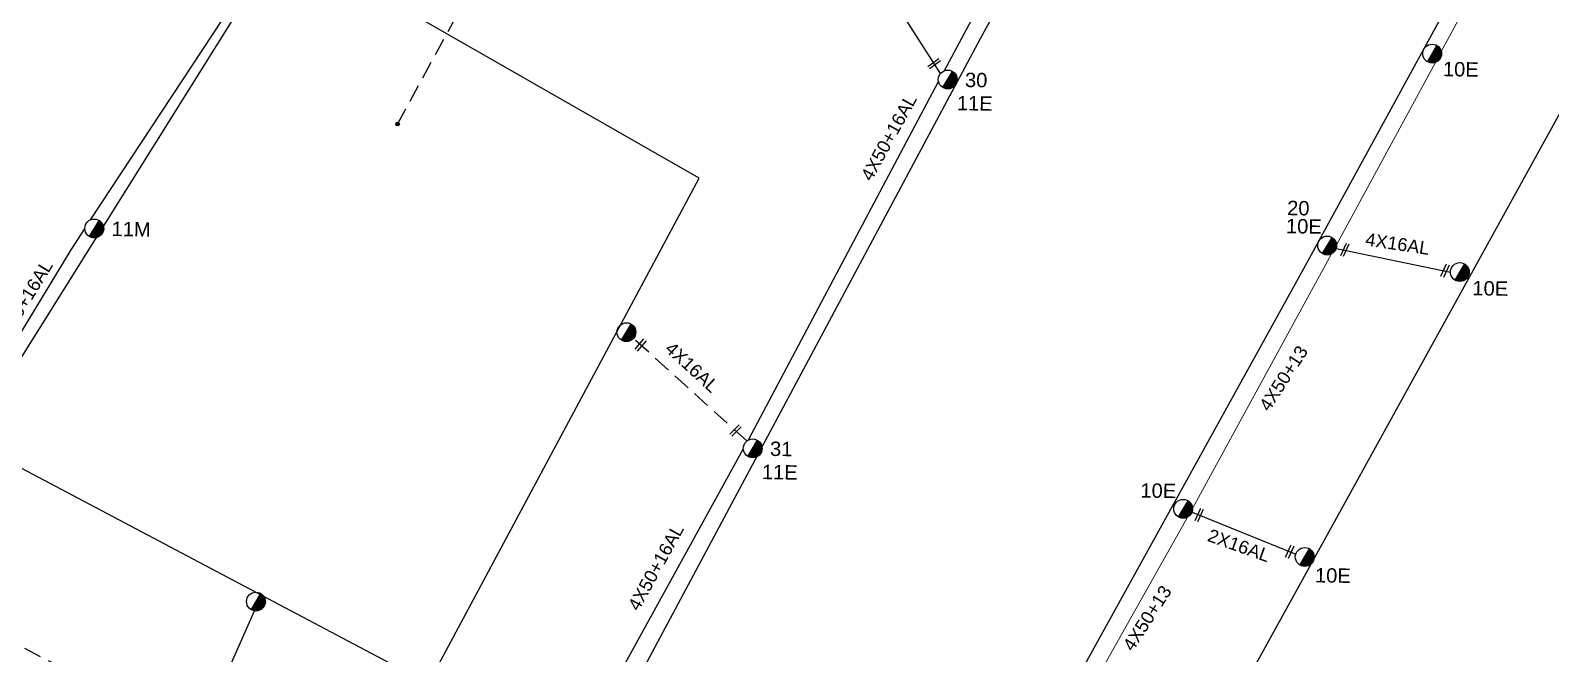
# Model space of a CAD drawing. Header units: millimetres. Extents: x 2875 to 4053, y 1200 to 1741.
# Drawn here: x 3531.9 to 3641.3, y 1369.4 to 1414.3 of the extents above; entities that cross this region are included whole.
import ezdxf

# ---------------------------------------------------------------- set-up
doc = ezdxf.new("R2010")
doc.units = ezdxf.units.MM
doc.linetypes.add('DASHED', pattern=[19.05, 12.7, -6.35])
doc.layers.add('Άγνωστα', color=7, linetype='Continuous', lineweight=5)
for name, color, linetype in [('Γυμνά εναέρια ΧΤ (1Φ)   2x16AL', 7, 'Continuous'), ('Γυμνά εναέρια ΧΤ και ΦΟΠ (3Φ)   4x50+16AL', 7, 'Continuous'), ('Μηχανική τομή', 7, 'Continuous'), ('Στύλος ΦΜ', 7, 'Continuous'), ('Στύλος ΦΜ @ 1', 7, 'Continuous'), ('Συνδέσεις', 7, 'Continuous'), ('Υπόβαθρο ΔΕΗ', 7, 'Continuous'), ('Υπόγεια Καλώδια Δικτύου ΧΤ   .04', 7, 'DASHED'), ('Υπόγεια καλώδια Παροχών ΧΤ   4x16AL', 7, 'DASHED'), ('Υπόγεια καλώδια Παροχών ΧΤ   4x50AL', 7, 'DASHED')]:
    doc.layers.add(name, color=color, linetype=linetype)
doc.styles.get("Standard").update_dxf_attribs({"font": 'ARIAL.TTF'})
doc.linetypes.add('SYN_LINE', pattern='A,0.5,-0.0001,["/\\/\\/\\/",Standard,S=0.1,R=0,X=0,Y=-0.05],-0.25', length=0.7501)

# ---------------------------------------------------------------- blocks, each defined once
blk = doc.blocks.new('_ΣΥΝΔΕΣΗ')
at = {"layer": 'Συνδέσεις', "linetype": 'SYN_LINE', "ltscale": 40}
blk.add_hatch(color=256, dxfattribs=at).paths.add_polyline_path([(0.5, -0.01, 1), (-0.5, -0.01, 1)])
at = {"layer": 'Συνδέσεις'}
blk.add_circle((0, -0.01), 0.5, dxfattribs=at)
blk = doc.blocks.new('ΥΠΑΡΧΩΝ ΤΣΙΜΕΝΤΕΝΙΟΣ ΣΤΥΛΟΣ')
at = {"layer": 'Στύλος ΦΜ'}
blk.add_hatch(color=256, dxfattribs=at).paths.add_polyline_path([(-1.29, -2.28, 0.574793), (2.62, 0, 0.268822), (1.3, 2.27)])
blk.add_line((-1.29, -2.28), (1.3, 2.27), dxfattribs=at)
blk.add_circle((0, 0), 2.62, dxfattribs=at)
at = {"layer": 'Στύλος ΦΜ', "flags": 4}
for tag, p in [('ΑΡΙΘΜΟΣ', (-4.68, 8.05)), ('ΤΥΠΟΣ', (-4.91, 3.03))]:
    blk.add_attdef(tag, p, '', height=4, dxfattribs=at)
blk = doc.blocks.new('ΜΗΧΑΝΙΚΗ ΤΟΜΗ')
at = {"layer": 'Μηχανική τομή', "ltscale": 40}
for p, q in [((-1.89, 0.78), (1.89, 0.78)), ((1.89, 0), (-1.89, 0))]:
    blk.add_line(p, q, dxfattribs=at)

msp = doc.modelspace()

# ---------------------------------------------------------------- linework, layer by layer
at = {"layer": 'Άγνωστα', "color": 2}
for points in [[(3633.421, 1412.753), (3634.278, 1414.335), (3641.099, 1427.17)], [(3625.884, 1398.833), (3632.992, 1411.961)], [(3606.843, 1364.436), (3615.645, 1380.098), (3625.527, 1398.178)]]:
    msp.add_lwpolyline(points, dxfattribs=at)
at = {"layer": 'Άγνωστα'}
msp.add_lwpolyline([(3574.758, 1392.532), (3574.757, 1392.533)], dxfattribs=at)
at = {"layer": 'Γυμνά εναέρια ΧΤ (1Φ)   2x16AL', "color": 2}
msp.add_lwpolyline([(3615.477, 1379.569), (3622.943, 1376.535)], dxfattribs=at)
at = {"layer": 'Γυμνά εναέρια ΧΤ και ΦΟΠ (3Φ)   4x50+16AL', "color": 85}
for points in [[(3597.642, 1411.366), (3597.647, 1411.375), (3608.546, 1431.737), (3613.848, 1441.538)], [(3583.537, 1384.764), (3583.577, 1384.836), (3597.227, 1410.582)], [(3570.827, 1361.469), (3571.02, 1361.882), (3574.555, 1368.439), (3583.175, 1384.106)]]:
    msp.add_lwpolyline(points, dxfattribs=at)
at = {"layer": 'Γυμνά εναέρια ΧΤ και ΦΟΠ (3Φ)   4x50+16AL', "color": 151}
for points in [[(3556.84, 1431.648), (3547.865, 1418.417), (3536.165, 1400.617)], [(3535.773, 1400.02), (3534.754, 1398.471), (3520.523, 1374.949)]]:
    msp.add_lwpolyline(points, dxfattribs=at)
at = {"layer": 'Γυμνά εναέρια ΧΤ και ΦΟΠ (3Φ)   4x50+16AL', "color": 62, "linetype": 'DASHED', "ltscale": 0.1}
msp.add_lwpolyline([(3591.988, 1309.939), (3585.754, 1313.149), (3593.027, 1326.26), (3597.746, 1334.541), (3591.946, 1337.742), (3590.971, 1338.796), (3579.953, 1344.864), (3567.607, 1351.044), (3567.151, 1352.402), (3566.194, 1352.835), (3565.041, 1352.648), (3563.852, 1352.078), (3541.054, 1364.791), (3522.347, 1374.436), (3522.43, 1375.019), (3521.705, 1375.397), (3521.26, 1375.015)], dxfattribs=at)
at = {"layer": 'Υπόβαθρο ΔΕΗ'}
for points in [[(3640.016, 1427.303), (3615.187, 1441.002), (3600.226, 1413.663), (3572.014, 1360.85), (3583.881, 1354.5), (3596.369, 1347.815), (3607.436, 1367.966), (3623.524, 1397.122)], [(3527.43, 1384.728), (3560.507, 1367.214), (3579.987, 1403.622), (3550, 1420.819)]]:
    msp.add_lwpolyline(points, close=True, dxfattribs=at)
msp.add_lwpolyline([(3659.364, 1376.328), (3676.527, 1407.621), (3649.54, 1422.102), (3605.738, 1342.627), (3632.878, 1328.039), (3641.545, 1343.841)], dxfattribs=at)
at = {"layer": 'Υπόγεια Καλώδια Δικτύου ΧΤ   .04', "color": 151, "ltscale": 0.1}
msp.add_lwpolyline([(3558.282, 1407.509), (3567.738, 1424.863), (3558.864, 1429.92), (3558.302, 1429.682), (3557.718, 1429.939), (3557.382, 1431.204)], dxfattribs=at)
at = {"layer": 'Υπόγεια καλώδια Παροχών ΧΤ   4x16AL', "color": 85, "linetype": 'Continuous', "ltscale": 0.1}
msp.add_lwpolyline([(3597.37, 1411.171), (3590.365, 1422.127)], dxfattribs=at)
at = {"layer": 'Υπόγεια καλώδια Παροχών ΧΤ   4x16AL', "color": 2, "linetype": 'Continuous', "ltscale": 0.1}
msp.add_lwpolyline([(3625.752, 1398.588), (3634.082, 1396.859)], dxfattribs=at)
at = {"layer": 'Υπόγεια καλώδια Παροχών ΧΤ   4x16AL', "color": 85, "ltscale": 0.1}
msp.add_lwpolyline([(3583.436, 1384.699), (3575.26, 1392.078)], dxfattribs=at)
at = {"layer": 'Υπόγεια καλώδια Παροχών ΧΤ   4x50AL', "color": 5, "linetype": 'Continuous', "ltscale": 0.1}
msp.add_lwpolyline([(3543.766, 1362.901), (3547.994, 1372.454), (3547.994, 1372.454)], dxfattribs=at)

# ---------------------------------------------------------------- block references
at = {"layer": 'Μηχανική τομή'}
for p, xscale, yscale, zscale, rotation in [((3596.974, 1411.791), 0.2590415103700301, 0.2590415103700301, 0.2590415103700301, 35.99284577803501), ((3626.571, 1398.418), 0.2590415103701287, 0.2590415103701287, 0.2590415103701287, 65.35987703305835), ((3633.783, 1396.921), 0.2590415103701287, 0.2590415103701287, 0.2590415103701287, 65.35987703305835), ((3575.855, 1391.542), 0.2590415103701123, 0.2590415103701123, 0.2590415103701123, 49.33909979218396), ((3582.684, 1385.377), 0.2590415103700204, 0.2590415103700204, 0.2590415103700204, 44.93165078753419), ((3616.086, 1379.321), 0.2590415103701287, 0.2590415103701287, 0.2590415103701287, 65.35987703305835), ((3622.598, 1376.676), 0.2590415103701287, 0.2590415103701287, 0.2590415103701287, 65.35987703305835)]:
    msp.add_blockref('ΜΗΧΑΝΙΚΗ ΤΟΜΗ', p, dxfattribs=dict(at, xscale=xscale, yscale=yscale, zscale=zscale, rotation=rotation))
at = {"layer": 'Στύλος ΦΜ @ 1', "ltscale": 40}
ref = msp.add_blockref('ΥΠΑΡΧΩΝ ΤΣΙΜΕΝΤΕΝΙΟΣ ΣΤΥΛΟΣ', (3632.761, 1412.598), dxfattribs=dict(at, xscale=0.2590415103700448, yscale=0.2590415103700448, zscale=0.2590415103700448, rotation=359.0199368875902))
ref.add_attrib('ΤΥΠΟΣ', '10E', (3633.532, 1410.977), dxfattribs={"layer": 'Στύλος ΦΜ', "height": 1.0362, "rotation": 359.01994, "flags": 4})
ref = msp.add_blockref('ΥΠΑΡΧΩΝ ΤΣΙΜΕΝΤΕΝΙΟΣ ΣΤΥΛΟΣ', (3597.888, 1410.734), dxfattribs=dict(at, xscale=0.2590415103700448, yscale=0.2590415103700448, zscale=0.2590415103700448, rotation=359.0199368875902))
ref.add_attrib('ΤΥΠΟΣ', '30', (3599.127, 1410.191), dxfattribs={"layer": 'Στύλος ΦΜ', "height": 1.0362, "rotation": 359.01994, "flags": 4})
ref.add_attrib('ΑΡΙΘΜΟΣ', '11E', (3598.541, 1408.521), dxfattribs={"layer": 'Στύλος ΦΜ', "height": 1.0362, "rotation": 359.01994, "flags": 4})
ref = msp.add_blockref('ΥΠΑΡΧΩΝ ΤΣΙΜΕΝΤΕΝΙΟΣ ΣΤΥΛΟΣ', (3625.209, 1398.776), dxfattribs=dict(at, xscale=0.2590415103700448, yscale=0.2590415103700448, zscale=0.2590415103700448, rotation=359.0199368875902))
ref.add_attrib('ΤΥΠΟΣ', '10E', (3622.233, 1399.664), dxfattribs={"layer": 'Στύλος ΦΜ', "height": 1.0362, "rotation": 359.01994, "flags": 4})
ref.add_attrib('ΑΡΙΘΜΟΣ', '20', (3622.317, 1400.965), dxfattribs={"layer": 'Στύλος ΦΜ', "height": 1.0362, "rotation": 359.01994, "flags": 4})
ref = msp.add_blockref('ΥΠΑΡΧΩΝ ΤΣΙΜΕΝΤΕΝΙΟΣ ΣΤΥΛΟΣ', (3536.45, 1400.002), dxfattribs=dict(at, xscale=0.2590415103700448, yscale=0.2590415103700448, zscale=0.2590415103700448, rotation=359.0199368875902))
ref.add_attrib('ΤΥΠΟΣ', '11M', (3537.689, 1399.459), dxfattribs={"layer": 'Στύλος ΦΜ', "height": 1.0362, "rotation": 359.01994, "flags": 4})
ref = msp.add_blockref('ΥΠΑΡΧΩΝ ΤΣΙΜΕΝΤΕΝΙΟΣ ΣΤΥΛΟΣ', (3634.76, 1396.864), dxfattribs=dict(at, xscale=0.2590415103700448, yscale=0.2590415103700448, zscale=0.2590415103700448, rotation=359.0199368875902))
ref.add_attrib('ΤΥΠΟΣ', '10E', (3635.652, 1395.191), dxfattribs={"layer": 'Στύλος ΦΜ', "height": 1.0362, "rotation": 359.01994, "flags": 4})
at = {"layer": 'Στύλος ΦΜ @ 1', "ltscale": 40, "xscale": 0.2590415103700448, "yscale": 0.2590415103700448, "zscale": 0.2590415103700448, "rotation": 359.0199368875902}
for p in [(3574.757, 1392.533), (3548.091, 1373.125)]:
    msp.add_blockref('ΥΠΑΡΧΩΝ ΤΣΙΜΕΝΤΕΝΙΟΣ ΣΤΥΛΟΣ', p, dxfattribs=at)
at = {"layer": 'Στύλος ΦΜ @ 1', "ltscale": 40}
ref = msp.add_blockref('ΥΠΑΡΧΩΝ ΤΣΙΜΕΝΤΕΝΙΟΣ ΣΤΥΛΟΣ', (3583.851, 1384.163), dxfattribs=dict(at, xscale=0.2590415103700448, yscale=0.2590415103700448, zscale=0.2590415103700448, rotation=359.0199368875902))
ref.add_attrib('ΤΥΠΟΣ', '31', (3585.09, 1383.62), dxfattribs={"layer": 'Στύλος ΦΜ', "height": 1.0362, "rotation": 359.01994, "flags": 4})
ref.add_attrib('ΑΡΙΘΜΟΣ', '11E', (3584.504, 1381.95), dxfattribs={"layer": 'Στύλος ΦΜ', "height": 1.0362, "rotation": 359.01994, "flags": 4})
ref = msp.add_blockref('ΥΠΑΡΧΩΝ ΤΣΙΜΕΝΤΕΝΙΟΣ ΣΤΥΛΟΣ', (3614.842, 1379.808), dxfattribs=dict(at, xscale=0.2590415103700448, yscale=0.2590415103700448, zscale=0.2590415103700448, rotation=359.0199368875902))
ref.add_attrib('ΤΥΠΟΣ', '10E', (3611.753, 1380.62), dxfattribs={"layer": 'Στύλος ΦΜ', "height": 1.0362, "rotation": 359.01994, "flags": 4})
ref = msp.add_blockref('ΥΠΑΡΧΩΝ ΤΣΙΜΕΝΤΕΝΙΟΣ ΣΤΥΛΟΣ', (3623.591, 1376.337), dxfattribs=dict(at, xscale=0.2590415103700448, yscale=0.2590415103700448, zscale=0.2590415103700448, rotation=359.0199368875902))
ref.add_attrib('ΤΥΠΟΣ', '10E', (3624.321, 1374.51), dxfattribs={"layer": 'Στύλος ΦΜ', "height": 1.0362, "rotation": 359.01994, "flags": 4})
at = {"layer": 'Συνδέσεις', "xscale": 0.2590415103700448, "yscale": 0.2590415103700448, "zscale": 0.2590415103700448, "rotation": 359.0199368875902}
msp.add_blockref('_ΣΥΝΔΕΣΗ', (3558.286, 1407.521), dxfattribs=at)

# ---------------------------------------------------------------- texts
at = {"layer": 'Άγνωστα', "color": 7, "char_height": 0.9325, "width": 87.23055, "attachment_point": 1, "rotation": 57.13207}
for insert in [(3620.239, 1387.26), (3610.427, 1369.983)]:
    msp.add_mtext('4X50+13', dxfattribs=dict(at, insert=insert))
at = {"layer": 'Γυμνά εναέρια ΧΤ (1Φ)   2x16AL', "color": 7, "insert": (3616.833, 1378.39), "char_height": 0.9325, "width": 87.23055, "attachment_point": 1, "rotation": 340.28703}
msp.add_mtext('2X16AL', dxfattribs=at)
at = {"layer": 'Γυμνά εναέρια ΧΤ και ΦΟΠ (3Φ)   4x50+16AL', "color": 7, "char_height": 0.9325, "width": 87.23055, "attachment_point": 1}
for insert, rotation in [((3591.582, 1403.792), 61.11895), ((3529.146, 1392.014), 58.47433), ((3574.816, 1372.83), 61.11895)]:
    msp.add_mtext('4X50+16AL', dxfattribs=dict(at, insert=insert, rotation=rotation))
at = {"layer": 'Υπόγεια καλώδια Παροχών ΧΤ   4x16AL', "color": 7, "char_height": 0.9325, "width": 87.23055, "attachment_point": 1}
for insert, rotation in [((3628.049, 1399.702), 351.49548), ((3578.094, 1391.927), 317.34373)]:
    msp.add_mtext('4X16AL', dxfattribs=dict(at, insert=insert, rotation=rotation))

doc.saveas('drawing.dxf')
